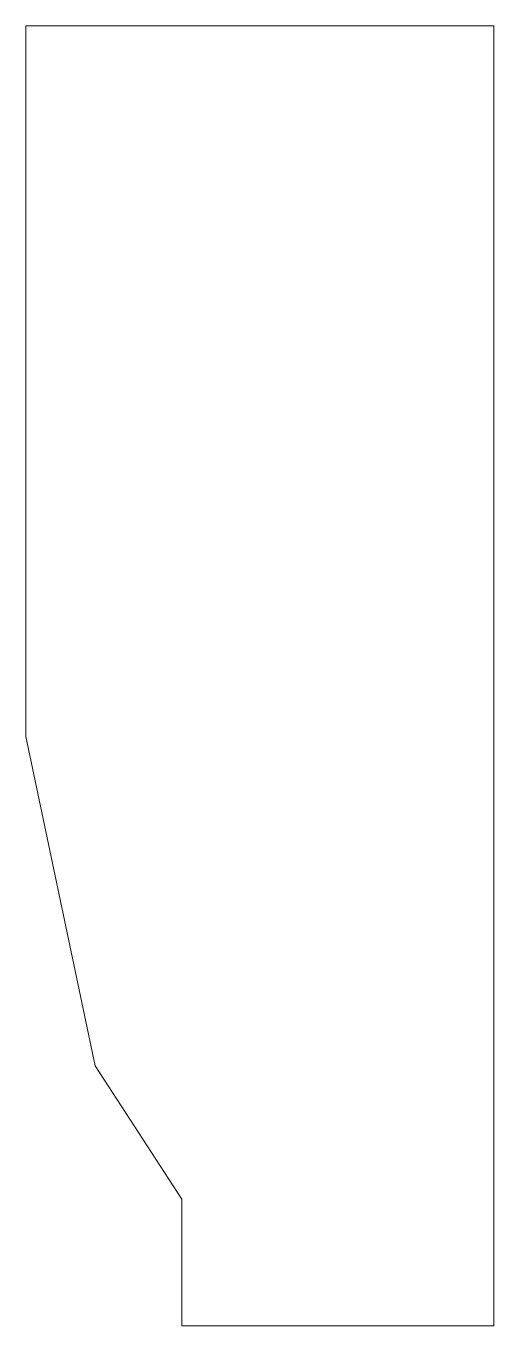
# Model space of a CAD drawing. Header units: millimetres. Extents: x -27 to 0, y 0 to 75.
import ezdxf

# ---------------------------------------------------------------- set-up
doc = ezdxf.new("R2010")
doc.units = ezdxf.units.MM
doc.layers.add('dremel', color=7, linetype='CONTINUOUS', lineweight=0)

msp = doc.modelspace()

# ---------------------------------------------------------------- linework, layer by layer
at = {"layer": 'dremel'}
for p, q in [((-27, 75), (-27, 34)), ((0, 75), (-27, 75)), ((0, 75), (0, 0)), ((-27, 34), (-23, 15)), ((-23, 15), (-18, 7.318)), ((-18, 0), (-18, 7.318)), ((-18, 0), (0, 0))]:
    msp.add_line(p, q, dxfattribs=at)

doc.saveas('drawing.dxf')
